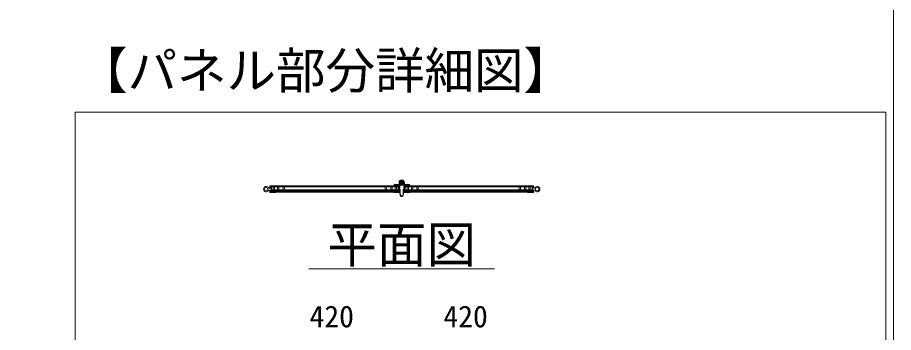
# Model space of a CAD drawing. Units: millimetres, scale not verified. Extents: x -6980 to 13145, y -14438 to 14438.
# Drawn here: x 10313 to 13145, y -6714 to -5696 of the extents above; entities that cross this region are included whole.
import ezdxf
from ezdxf.enums import TextEntityAlignment as Align

# ---------------------------------------------------------------- set-up
doc = ezdxf.new("R2010")
doc.units = ezdxf.units.MM
doc.header["$LTSCALE"] = 38
doc.linetypes.add('DASHED1', pattern=[1.8, 1.2, -0.6])
for name, color, linetype, lineweight in [('0-6_ﾎﾞﾙﾄ類', 2, 'Continuous', 18), ('0-A_図面枠', 7, 'Continuous', 18), ('0-B_寸法', 3, 'Continuous', 18), ('1-5_標準ﾊﾟﾈﾙ', 7, 'Continuous', 18), ('1-7_文字', 7, 'Continuous', 18)]:
    doc.layers.add(name, color=color, linetype=linetype, lineweight=lineweight)
doc.styles.add('ＭＳ ゴシック', font='')
doc.styles.get('ＭＳ ゴシック').set_extended_font_data('MS Gothic')

msp = doc.modelspace()

# ---------------------------------------------------------------- linework, layer by layer
at = {"layer": '0-6_ﾎﾞﾙﾄ類'}
for p, q in [((11558.2, -6224.27), (11561.08, -6229.28)), ((11552.42, -6234.28), (11549.52, -6229.28)), ((11558.2, -6234.28), (11552.42, -6234.28)), ((11561.08, -6229.28), (11558.2, -6234.28))]:
    msp.add_line(p, q, dxfattribs=at)
msp.add_lwpolyline([(11549.52, -6229.28), (11552.42, -6224.27), (11558.2, -6224.27)], dxfattribs=at)
for radius in [4.9, 3, 2.45]:
    msp.add_circle((11555.3, -6229.28), radius, dxfattribs=at)
at = {"layer": '0-A_図面枠'}
for points in [[(-6980.2, -562.5), (13144.8, -562.5), (13144.8, -14437.5), (-6980.2, -14437.5)], [(10500, -6001.18), (13119.93, -6001.18), (13119.93, -10185.82), (10500, -10185.82)]]:
    msp.add_lwpolyline(points, close=True, dxfattribs=at)
at = {"layer": '0-B_寸法'}
msp.add_line((11255.3, -6507.42), (11855.3, -6507.42), dxfattribs=at)
at = {"layer": '1-5_標準ﾊﾟﾈﾙ'}
for p, q in [((11548.35, -6222.48), (11546.62, -6224.93)), ((11546.75, -6225.62), (11547.43, -6226.1)), ((11549.75, -6222.85), (11549.05, -6222.35)), ((11128.45, -6247.53), (11126.7, -6247.53)), ((11128.45, -6253.52), (11126.7, -6253.52)), ((11128.95, -6240.27), (11128.95, -6246.53)), ((11129.95, -6246.53), (11128.95, -6246.53)), ((11128.95, -6254.53), (11128.95, -6260.77)), ((11129.95, -6254.53), (11128.95, -6254.53)), ((11158.45, -6239.77), (11129.45, -6239.77)), ((11130.45, -6245.52), (11130.45, -6241.53)), ((11130.45, -6241.53), (11132.95, -6241.53)), ((11132.95, -6259.52), (11132.95, -6241.53)), ((11133.95, -6241.27), (11133.95, -6253.57)), ((11133.95, -6241.27), (11158.95, -6241.27)), ((11133.95, -6242.47), (11543.95, -6242.47)), ((11133.95, -6252.38), (11543.95, -6252.38)), ((11133.95, -6253.57), (11163.95, -6253.57)), ((11133.95, -6255.07), (11133.95, -6259.78)), ((11133.95, -6255.07), (11150.95, -6255.07)), ((11136.85, -6255.58), (11133.95, -6258.45)), ((11141.33, -6255.58), (11138.33, -6258.58)), ((11145.83, -6255.58), (11142.83, -6258.58)), ((11150.33, -6255.58), (11147.33, -6258.58)), ((11150.95, -6255.07), (11151.45, -6254.57)), ((11154.8, -6255.58), (11151.8, -6258.58)), ((11159.3, -6255.58), (11156.3, -6258.58)), ((11158.95, -6241.27), (11158.95, -6240.27)), ((11163.77, -6255.58), (11160.77, -6258.58)), ((11160.95, -6255.07), (11163.95, -6255.07)), ((11163.95, -6253.57), (11163.95, -6255.07)), ((11168.27, -6255.58), (11165.27, -6258.58)), ((11172.77, -6255.58), (11169.77, -6258.58)), ((11177.25, -6255.58), (11174.25, -6258.58)), ((11181.75, -6255.58), (11178.75, -6258.58)), ((11186.23, -6255.58), (11183.23, -6258.58)), ((11190.73, -6255.58), (11187.73, -6258.58)), ((11195.23, -6255.58), (11192.23, -6258.58)), ((11199.7, -6255.58), (11196.7, -6258.58)), ((11204.2, -6255.58), (11201.2, -6258.58)), ((11208.7, -6255.58), (11205.7, -6258.58)), ((11213.17, -6255.58), (11210.17, -6258.58)), ((11217.67, -6255.58), (11214.67, -6258.58)), ((11222.15, -6255.58), (11219.15, -6258.58)), ((11226.65, -6255.58), (11223.65, -6258.58)), ((11231.15, -6255.58), (11228.15, -6258.58)), ((11235.62, -6255.58), (11232.62, -6258.58)), ((11240.12, -6255.58), (11237.12, -6258.58)), ((11244.6, -6255.58), (11241.6, -6258.58)), ((11249.1, -6255.58), (11246.1, -6258.58)), ((11253.6, -6255.58), (11250.6, -6258.58)), ((11258.08, -6255.58), (11255.07, -6258.58)), ((11262.58, -6255.58), (11259.58, -6258.58)), ((11267.05, -6255.58), (11264.05, -6258.58)), ((11271.55, -6255.58), (11268.55, -6258.58)), ((11276.05, -6255.58), (11273.05, -6258.58)), ((11280.53, -6255.58), (11277.53, -6258.58)), ((11285.02, -6255.58), (11282.03, -6258.58)), ((11289.5, -6255.58), (11286.5, -6258.58)), ((11294, -6255.58), (11291, -6258.58)), ((11298.5, -6255.58), (11295.5, -6258.58)), ((11302.98, -6255.58), (11299.98, -6258.58)), ((11307.48, -6255.58), (11304.48, -6258.58)), ((11311.95, -6255.58), (11308.95, -6258.58)), ((11316.45, -6255.58), (11313.45, -6258.58)), ((11320.95, -6255.58), (11317.95, -6258.58)), ((11325.42, -6255.58), (11322.43, -6258.58)), ((11329.92, -6255.58), (11326.92, -6258.58)), ((11334.4, -6255.58), (11331.4, -6258.58)), ((11338.9, -6255.58), (11335.9, -6258.58)), ((11343.4, -6255.58), (11340.4, -6258.58)), ((11347.88, -6255.58), (11344.88, -6258.58)), ((11352.38, -6255.58), (11349.38, -6258.58)), ((11356.85, -6255.58), (11353.85, -6258.58)), ((11361.35, -6255.58), (11358.35, -6258.58)), ((11365.85, -6255.58), (11362.85, -6258.58)), ((11370.32, -6255.58), (11367.32, -6258.58)), ((11374.82, -6255.58), (11371.82, -6258.58)), ((11379.3, -6255.58), (11376.3, -6258.58)), ((11383.8, -6255.58), (11380.8, -6258.58)), ((11388.3, -6255.58), (11385.3, -6258.58)), ((11392.77, -6255.58), (11389.77, -6258.58)), ((11397.27, -6255.58), (11394.27, -6258.58)), ((11401.78, -6255.58), (11398.78, -6258.58)), ((11406.25, -6255.58), (11403.25, -6258.58)), ((11410.75, -6255.58), (11407.75, -6258.58)), ((11415.23, -6255.58), (11412.22, -6258.58)), ((11419.73, -6255.58), (11416.73, -6258.58)), ((11424.23, -6255.58), (11421.23, -6258.58)), ((11428.7, -6255.58), (11425.7, -6258.58)), ((11433.2, -6255.58), (11430.2, -6258.58)), ((11437.68, -6255.58), (11434.68, -6258.58)), ((11442.18, -6255.58), (11439.18, -6258.58)), ((11446.68, -6255.58), (11443.68, -6258.58)), ((11451.15, -6255.58), (11448.15, -6258.58)), ((11455.65, -6255.58), (11452.65, -6258.58)), ((11460.12, -6255.58), (11457.12, -6258.58)), ((11464.62, -6255.58), (11461.62, -6258.58)), ((11469.12, -6255.58), (11466.12, -6258.58)), ((11473.6, -6255.58), (11470.6, -6258.58)), ((11478.1, -6255.58), (11475.1, -6258.58)), ((11482.58, -6255.58), (11479.58, -6258.58)), ((11487.08, -6255.58), (11484.08, -6258.58)), ((11491.57, -6255.58), (11488.58, -6258.58)), ((11496.05, -6255.58), (11493.05, -6258.58)), ((11500.55, -6255.58), (11497.55, -6258.58)), ((11505.02, -6255.58), (11502.02, -6258.58)), ((11509.52, -6255.58), (11506.52, -6258.58)), ((11514.02, -6255.58), (11511.02, -6258.58)), ((11543.95, -6253.57), (11513.95, -6253.57)), ((11513.95, -6253.57), (11513.95, -6255.07)), ((11516.95, -6255.07), (11513.95, -6255.07)), ((11518.5, -6255.58), (11515.5, -6258.58)), ((11518.95, -6241.27), (11518.95, -6240.27)), ((11543.95, -6241.27), (11518.95, -6241.27)), ((11519.45, -6239.77), (11548.45, -6239.77)), ((11523, -6255.58), (11520, -6258.58)), ((11527.48, -6255.58), (11524.48, -6258.58)), ((11526.95, -6255.07), (11526.45, -6254.57)), ((11543.95, -6255.07), (11526.95, -6255.07)), ((11531.97, -6255.58), (11528.98, -6258.58)), ((11549.83, -6235.78), (11530.3, -6235.78)), ((11530.3, -6235.78), (11530.3, -6237.77)), ((11555.3, -6237.77), (11530.3, -6237.77)), ((11536.47, -6255.58), (11533.47, -6258.58)), ((11540.95, -6255.58), (11537.95, -6258.58)), ((11543.95, -6257.08), (11542.45, -6258.58)), ((11543.95, -6241.27), (11543.95, -6253.57)), ((11543.95, -6255.07), (11543.95, -6259.78)), ((11544.95, -6258.52), (11544.95, -6242.52)), ((11545.45, -6242.02), (11546.95, -6242.02)), ((11546.8, -6229.28), (11546.8, -6235.78)), ((11547.45, -6242.52), (11547.45, -6247.62)), ((11547.45, -6251.78), (11547.45, -6258.52)), ((11547.95, -6246.53), (11548.95, -6246.53)), ((11547.95, -6254.53), (11548.95, -6254.53)), ((11548.3, -6234.1), (11548.3, -6235.78)), ((11548.93, -6249.9), (11549.1, -6250)), ((11548.95, -6240.27), (11548.95, -6246.53)), ((11548.95, -6254.53), (11548.95, -6260.77)), ((11549.47, -6265.48), (11549.45, -6251.78)), ((11550.38, -6251.78), (11550.48, -6265.68)), ((11555.3, -6237.77), (11580.3, -6237.77)), ((11560.15, -6265.68), (11560.25, -6251.78)), ((11560.77, -6235.78), (11580.3, -6235.78)), ((11561.15, -6251.78), (11561.15, -6265.48)), ((11561.5, -6250), (11561.7, -6249.9)), ((11561.65, -6240.27), (11561.65, -6246.53)), ((11562.65, -6246.53), (11561.65, -6246.53)), ((11561.65, -6254.53), (11561.65, -6260.77)), ((11562.65, -6254.53), (11561.65, -6254.53)), ((11591.15, -6239.77), (11562.15, -6239.77)), ((11562.3, -6234.1), (11562.3, -6235.78)), ((11563.15, -6247.62), (11563.15, -6242.52)), ((11563.15, -6258.52), (11563.15, -6251.78)), ((11563.65, -6242.02), (11565.15, -6242.02)), ((11563.8, -6229.28), (11563.8, -6235.78)), ((11565.65, -6242.52), (11565.65, -6258.52)), ((11566.65, -6241.27), (11566.65, -6253.57)), ((11566.65, -6241.27), (11591.65, -6241.27)), ((11976.65, -6242.47), (11566.65, -6242.47)), ((11976.65, -6252.38), (11566.65, -6252.38)), ((11566.65, -6253.57), (11596.65, -6253.57)), ((11566.65, -6255.07), (11566.65, -6259.78)), ((11566.65, -6255.07), (11583.65, -6255.07)), ((11567.08, -6255.58), (11566.65, -6256)), ((11571.57, -6255.58), (11568.57, -6258.58)), ((11569.3, -6235.78), (11569.3, -6237.77)), ((11576.07, -6255.58), (11573.07, -6258.58)), ((11580.55, -6255.58), (11577.55, -6258.58)), ((11580.3, -6235.78), (11580.3, -6237.77)), ((11585.05, -6255.58), (11582.05, -6258.58)), ((11583.65, -6255.07), (11584.15, -6254.57)), ((11589.52, -6255.58), (11586.52, -6258.58)), ((11594.02, -6255.58), (11591.02, -6258.58)), ((11591.65, -6241.27), (11591.65, -6240.27)), ((11593.65, -6255.07), (11596.65, -6255.07)), ((11598.52, -6255.58), (11595.52, -6258.58)), ((11596.65, -6253.57), (11596.65, -6255.07)), ((11603, -6255.58), (11600, -6258.58)), ((11607.5, -6255.58), (11604.5, -6258.58)), ((11611.97, -6255.58), (11608.97, -6258.58)), ((11616.47, -6255.58), (11613.47, -6258.58)), ((11620.98, -6255.58), (11617.98, -6258.58)), ((11625.45, -6255.58), (11622.45, -6258.58)), ((11629.95, -6255.58), (11626.95, -6258.58)), ((11634.43, -6255.58), (11631.42, -6258.58)), ((11638.93, -6255.58), (11635.93, -6258.58)), ((11643.43, -6255.58), (11640.43, -6258.58)), ((11647.9, -6255.58), (11644.9, -6258.58)), ((11652.4, -6255.58), (11649.4, -6258.58)), ((11656.9, -6255.58), (11653.9, -6258.58)), ((11661.38, -6255.58), (11658.38, -6258.58)), ((11665.88, -6255.58), (11662.88, -6258.58)), ((11670.35, -6255.58), (11667.35, -6258.58)), ((11674.85, -6255.58), (11671.85, -6258.58)), ((11679.35, -6255.58), (11676.35, -6258.58)), ((11683.83, -6255.58), (11680.83, -6258.58)), ((11688.33, -6255.58), (11685.33, -6258.58)), ((11692.8, -6255.58), (11689.8, -6258.58)), ((11697.3, -6255.58), (11694.3, -6258.58)), ((11701.8, -6255.58), (11698.8, -6258.58)), ((11706.27, -6255.58), (11703.27, -6258.58)), ((11710.77, -6255.58), (11707.77, -6258.58)), ((11715.25, -6255.58), (11712.25, -6258.58)), ((11719.75, -6255.58), (11716.75, -6258.58)), ((11724.25, -6255.58), (11721.25, -6258.58)), ((11728.73, -6255.58), (11725.73, -6258.58)), ((11733.22, -6255.58), (11730.23, -6258.58)), ((11737.7, -6255.58), (11734.7, -6258.58)), ((11742.2, -6255.58), (11739.2, -6258.58)), ((11746.7, -6255.58), (11743.7, -6258.58)), ((11751.17, -6255.58), (11748.17, -6258.58)), ((11755.67, -6255.58), (11752.67, -6258.58)), ((11760.15, -6255.58), (11757.15, -6258.58)), ((11764.65, -6255.58), (11761.65, -6258.58)), ((11769.15, -6255.58), (11766.15, -6258.58)), ((11773.62, -6255.58), (11770.62, -6258.58)), ((11778.12, -6255.58), (11775.12, -6258.58)), ((11782.6, -6255.58), (11779.6, -6258.58)), ((11787.1, -6255.58), (11784.1, -6258.58)), ((11791.6, -6255.58), (11788.6, -6258.58)), ((11796.08, -6255.58), (11793.08, -6258.58)), ((11800.58, -6255.58), (11797.58, -6258.58)), ((11805.05, -6255.58), (11802.05, -6258.58)), ((11809.55, -6255.58), (11806.55, -6258.58)), ((11814.05, -6255.58), (11811.05, -6258.58)), ((11818.52, -6255.58), (11815.52, -6258.58)), ((11823.02, -6255.58), (11820.02, -6258.58)), ((11827.52, -6255.58), (11824.52, -6258.58)), ((11832, -6255.58), (11829, -6258.58)), ((11836.5, -6255.58), (11833.5, -6258.58)), ((11840.98, -6255.58), (11837.98, -6258.58)), ((11845.48, -6255.58), (11842.48, -6258.58)), ((11849.98, -6255.58), (11846.98, -6258.58)), ((11854.45, -6255.58), (11851.45, -6258.58)), ((11858.95, -6255.58), (11855.95, -6258.58)), ((11863.42, -6255.58), (11860.42, -6258.58)), ((11867.92, -6255.58), (11864.92, -6258.58)), ((11872.42, -6255.58), (11869.42, -6258.58)), ((11876.9, -6255.58), (11873.9, -6258.58)), ((11881.4, -6255.58), (11878.4, -6258.58)), ((11885.88, -6255.58), (11882.88, -6258.58)), ((11890.38, -6255.58), (11887.38, -6258.58)), ((11894.88, -6255.58), (11891.88, -6258.58)), ((11899.35, -6255.58), (11896.35, -6258.58)), ((11903.85, -6255.58), (11900.85, -6258.58)), ((11908.32, -6255.58), (11905.32, -6258.58)), ((11912.82, -6255.58), (11909.82, -6258.58)), ((11917.33, -6255.58), (11914.33, -6258.58)), ((11921.8, -6255.58), (11918.8, -6258.58)), ((11926.3, -6255.58), (11923.3, -6258.58)), ((11930.78, -6255.58), (11927.77, -6258.58)), ((11935.28, -6255.58), (11932.28, -6258.58)), ((11939.77, -6255.58), (11936.78, -6258.58)), ((11944.25, -6255.58), (11941.25, -6258.58)), ((11948.75, -6255.58), (11945.75, -6258.58)), ((11976.65, -6253.57), (11946.65, -6253.57)), ((11946.65, -6253.57), (11946.65, -6255.07)), ((11949.65, -6255.07), (11946.65, -6255.07)), ((11953.23, -6255.58), (11950.23, -6258.58)), ((11951.65, -6241.27), (11951.65, -6240.27)), ((11976.65, -6241.27), (11951.65, -6241.27)), ((11952.15, -6239.77), (11981.15, -6239.77)), ((11957.73, -6255.58), (11954.73, -6258.58)), ((11959.65, -6255.07), (11959.15, -6254.57)), ((11962.23, -6255.58), (11959.23, -6258.58)), ((11976.65, -6255.07), (11959.65, -6255.07)), ((11966.7, -6255.58), (11963.7, -6258.58)), ((11971.2, -6255.58), (11968.2, -6258.58)), ((11975.68, -6255.58), (11972.68, -6258.58)), ((11976.65, -6241.27), (11976.65, -6253.57)), ((11976.65, -6255.07), (11976.65, -6259.78)), ((11977.65, -6259.52), (11977.65, -6241.53)), ((11980.15, -6241.53), (11977.65, -6241.53)), ((11980.15, -6245.52), (11980.15, -6241.53)), ((11980.65, -6246.53), (11981.65, -6246.53)), ((11980.65, -6254.53), (11981.65, -6254.53)), ((11981.65, -6240.27), (11981.65, -6246.53)), ((11981.65, -6254.53), (11981.65, -6260.77)), ((11982.15, -6247.53), (11983.92, -6247.53)), ((11982.15, -6253.52), (11983.92, -6253.52)), ((11129.45, -6261.28), (11147.2, -6261.28)), ((11133.95, -6258.58), (11543.95, -6258.58)), ((11133.95, -6259.78), (11148.7, -6259.78)), ((11543.95, -6259.78), (11529.2, -6259.78)), ((11548.45, -6261.28), (11530.7, -6261.28)), ((11546.95, -6259.03), (11545.45, -6259.03)), ((11562.15, -6261.28), (11579.9, -6261.28)), ((11565.15, -6259.03), (11563.65, -6259.03)), ((11976.65, -6258.58), (11566.65, -6258.58)), ((11566.65, -6259.78), (11581.4, -6259.78)), ((11976.65, -6259.78), (11961.9, -6259.78)), ((11981.15, -6261.28), (11963.4, -6261.28))]:
    msp.add_line(p, q, dxfattribs=at)
at = {"layer": '1-5_標準ﾊﾟﾈﾙ', "linetype": 'DASHED1'}
for p, q in [((11139.85, -6239.77), (11139.85, -6241.27)), ((11139.85, -6241.27), (11139.85, -6253.57)), ((11144.05, -6239.77), (11144.05, -6241.27)), ((11144.05, -6241.27), (11144.05, -6253.57)), ((11153.85, -6241.27), (11153.85, -6253.57)), ((11153.85, -6253.57), (11153.85, -6254.57)), ((11158.05, -6241.27), (11158.05, -6253.57)), ((11158.05, -6253.57), (11158.05, -6254.57)), ((11519.85, -6241.27), (11519.85, -6253.57)), ((11519.85, -6253.57), (11519.85, -6254.57)), ((11524.05, -6241.27), (11524.05, -6253.57)), ((11524.05, -6253.57), (11524.05, -6254.57)), ((11533.85, -6239.77), (11533.85, -6241.27)), ((11533.85, -6241.27), (11533.85, -6253.57)), ((11538.05, -6239.77), (11538.05, -6241.27)), ((11538.05, -6241.27), (11538.05, -6253.57)), ((11572.55, -6239.77), (11572.55, -6241.27)), ((11572.55, -6241.27), (11572.55, -6253.57)), ((11576.75, -6239.77), (11576.75, -6241.27)), ((11576.75, -6241.27), (11576.75, -6253.57)), ((11586.55, -6241.27), (11586.55, -6253.57)), ((11586.55, -6253.57), (11586.55, -6254.57)), ((11590.75, -6241.27), (11590.75, -6253.57)), ((11590.75, -6253.57), (11590.75, -6254.57)), ((11952.55, -6241.27), (11952.55, -6253.57)), ((11952.55, -6253.57), (11952.55, -6254.57)), ((11956.75, -6241.27), (11956.75, -6253.57)), ((11956.75, -6253.57), (11956.75, -6254.57)), ((11966.55, -6239.77), (11966.55, -6241.27)), ((11966.55, -6241.27), (11966.55, -6253.57)), ((11970.75, -6239.77), (11970.75, -6241.27)), ((11970.75, -6241.27), (11970.75, -6253.57))]:
    msp.add_line(p, q, dxfattribs=at)
at = {"layer": '1-5_標準ﾊﾟﾈﾙ'}
for points in [[(11129.95, -6254.53), (11129.95, -6259.78), (11132.95, -6259.78), (11132.95, -6241.27), (11129.95, -6241.27), (11129.95, -6246.53)], [(11130.45, -6255.52), (11130.45, -6259.52), (11132.95, -6259.52)], [(11160.95, -6255.07), (11160.45, -6254.57), (11151.45, -6254.57)], [(11516.95, -6255.07), (11517.45, -6254.57), (11526.45, -6254.57)], [(11547.95, -6254.53), (11547.95, -6259.78), (11544.95, -6259.78), (11544.95, -6241.27), (11547.95, -6241.27), (11547.95, -6246.53)], [(11562.65, -6254.53), (11562.65, -6259.78), (11565.65, -6259.78), (11565.65, -6241.27), (11562.65, -6241.27), (11562.65, -6246.53)], [(11593.65, -6255.07), (11593.15, -6254.57), (11584.15, -6254.57)], [(11949.65, -6255.07), (11950.15, -6254.57), (11959.15, -6254.57)], [(11980.65, -6254.53), (11980.65, -6259.78), (11977.65, -6259.78), (11977.65, -6241.27), (11980.65, -6241.27), (11980.65, -6246.53)], [(11980.15, -6255.52), (11980.15, -6259.52), (11977.65, -6259.52)]]:
    msp.add_lwpolyline(points, dxfattribs=at)
for points in [[(11133.95, -6259.78), (11543.95, -6259.78), (11543.95, -6240.07), (11133.95, -6240.07)], [(11133.95, -6253.57), (11543.95, -6253.57), (11543.95, -6241.27), (11133.95, -6241.27)], [(11133.95, -6258.58), (11543.95, -6258.58), (11543.95, -6255.58), (11133.95, -6255.58)], [(11546.3, -6237.77), (11530.3, -6237.77), (11530.3, -6239.77), (11546.3, -6239.77)], [(11580.3, -6237.77), (11564.3, -6237.77), (11564.3, -6239.77), (11580.3, -6239.77)], [(11976.65, -6259.78), (11566.65, -6259.78), (11566.65, -6240.07), (11976.65, -6240.07)], [(11976.65, -6253.57), (11566.65, -6253.57), (11566.65, -6241.27), (11976.65, -6241.27)], [(11976.65, -6258.58), (11566.65, -6258.58), (11566.65, -6255.58), (11976.65, -6255.58)]]:
    msp.add_lwpolyline(points, close=True, dxfattribs=at)
for centre, radius in [((11555.3, -6229.28), 8.5), ((11555.3, -6229.28), 8), ((11117.45, -6250.52), 5.5), ((11173.95, -6247.43), 3), ((11173.95, -6247.43), 3), ((11503.95, -6247.43), 3), ((11503.95, -6247.43), 3), ((11606.65, -6247.43), 3), ((11606.65, -6247.43), 3), ((11936.65, -6247.43), 3), ((11936.65, -6247.43), 3), ((11993.15, -6250.52), 5.5)]:
    msp.add_circle(centre, radius, dxfattribs=at)
for centre, radius, start, end in [((11547.05, -6225.23), 0.5, 145, 235), ((11548.75, -6222.75), 0.5, 55, 145), ((11117.45, -6250.52), 8.5, 28.437, 331.563), ((11126.7, -6245.52), 2, 208.437, 270), ((11126.7, -6255.52), 2, 90, 151.563), ((11128.45, -6245.52), 2, 270, 0), ((11128.45, -6255.52), 2, 0, 90), ((11129.45, -6240.27), 0.5, 90, 180), ((11141.95, -6247.28), 8.5, 61.928, 118.072), ((11155.95, -6247.07), 8.5, 241.928, 298.072), ((11158.45, -6240.27), 0.5, 0, 90), ((11521.95, -6247.07), 8.5, 241.928, 298.072), ((11519.45, -6240.27), 0.5, 90, 180), ((11535.95, -6243.27), 8.5, 61.928, 118.072), ((11545.45, -6242.52), 0.5, 90, 180), ((11546.95, -6242.52), 0.5, 0, 90), ((11549.95, -6247.62), 2.5, 180, 245.323), ((11548.45, -6251.78), 1, 0.323, 180), ((11548.45, -6240.27), 0.5, 0, 90), ((11548.45, -6251.78), 1.9, 0, 70.063), ((11562.15, -6251.78), 1.9, 109.937, 180), ((11562.15, -6251.78), 1, 0, 179.677), ((11562.15, -6240.27), 0.5, 90, 180), ((11560.65, -6247.62), 2.5, 294.677, 0), ((11563.65, -6242.52), 0.5, 90, 180), ((11565.15, -6242.52), 0.5, 0, 90), ((11574.65, -6243.27), 8.5, 61.928, 118.072), ((11588.65, -6247.07), 8.5, 241.928, 298.072), ((11591.15, -6240.27), 0.5, 0, 90), ((11954.65, -6247.07), 8.5, 241.928, 298.072), ((11952.15, -6240.27), 0.5, 90, 180), ((11968.65, -6247.28), 8.5, 61.928, 118.072), ((11982.15, -6245.52), 2, 180, 270), ((11982.15, -6255.52), 2, 90, 180), ((11981.15, -6240.27), 0.5, 0, 90), ((11983.92, -6245.52), 2, 270, 331.563), ((11983.92, -6255.52), 2, 28.437, 90), ((11993.15, -6250.52), 8.5, 208.437, 151.563), ((11129.45, -6260.77), 0.5, 180, 270), ((11147.2, -6259.78), 1.5, 270, 0), ((11530.7, -6259.78), 1.5, 180, 270), ((11545.45, -6258.52), 0.5, 180, 270), ((11546.95, -6258.52), 0.5, 270, 0), ((11548.45, -6260.77), 0.5, 270, 0), ((11561.48, -6265.27), 12, 181.045, 220.133), ((11561.48, -6265.27), 11, 182.206, 220.354), ((11555.3, -6270.6), 3.85, 218.458, 321.542), ((11555.3, -6270.65), 2.83, 218.097, 321.903), ((11549.15, -6265.27), 11, 319.646, 357.794), ((11549.15, -6265.27), 12, 319.867, 358.955), ((11562.15, -6260.77), 0.5, 180, 270), ((11563.65, -6258.52), 0.5, 180, 270), ((11565.15, -6258.52), 0.5, 270, 0), ((11579.9, -6259.78), 1.5, 270, 0), ((11963.4, -6259.78), 1.5, 180, 270), ((11981.15, -6260.77), 0.5, 270, 0)]:
    msp.add_arc(centre, radius, start, end, dxfattribs=at)

# ---------------------------------------------------------------- texts
at = {"layer": '0-B_寸法', "style": 'ＭＳ ゴシック'}
for p in [(11257.15, -6718.1), (11689.85, -6718.1)]:
    msp.add_text('420', height=70.38, dxfattribs=at).set_placement(p, align=Align.BOTTOM_LEFT)
at = {"layer": '1-7_文字', "style": 'ＭＳ ゴシック'}
for s, p in [('【パネル部分詳細図】', (10509.02, -5960.8)), ('平面図', (11315.3, -6523.42))]:
    msp.add_text(s, height=117.3, dxfattribs=at).set_placement(p, align=Align.BOTTOM_LEFT)

doc.saveas('drawing.dxf')
